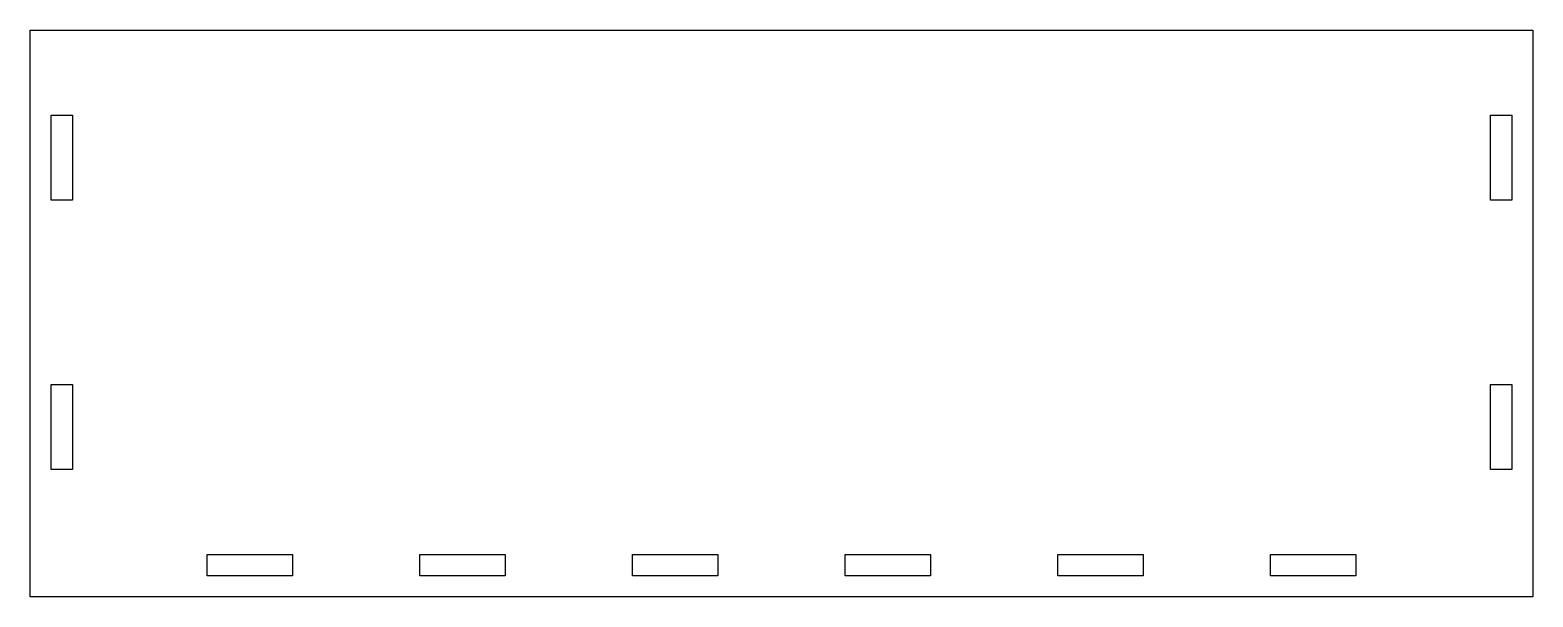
# Model space of a CAD drawing. Extents: x 0 to 56.1, y 4 to 25.1.
import ezdxf

# ---------------------------------------------------------------- set-up
doc = ezdxf.new("R2010")
doc.units = 0

msp = doc.modelspace()

# ---------------------------------------------------------------- linework, layer by layer
at = {"layer": 'Layer 1', "color": 7}
msp.add_lwpolyline([(0, 25.1354), (56.091596, 25.1354), (56.091596, 3.96876), (0, 3.96876), (0, 25.1354)], dxfattribs=at)
at = {"layer": 'Layer 1', "color": 10}
for points in [[(0.793749, 21.960404), (1.587498, 21.960404), (1.587498, 18.785408), (0.793749, 18.785408), (0.793749, 21.960404)], [(54.504098, 21.960404), (55.297847, 21.960404), (55.297847, 18.785408), (54.504098, 18.785408), (54.504098, 21.960404)], [(0.793749, 11.90625), (1.587498, 11.90625), (1.587498, 8.731254), (0.793749, 8.731254), (0.793749, 11.90625)], [(54.504098, 11.90625), (55.297847, 11.90625), (55.297847, 8.731254), (54.504098, 8.731254), (54.504098, 11.90625)], [(6.614575, 5.556258), (9.789571, 5.556258), (9.789571, 4.762509), (6.614575, 4.762509), (6.614575, 5.556258)], [(14.552065, 5.556258), (17.727061, 5.556258), (17.727061, 4.762509), (14.552065, 4.762509), (14.552065, 5.556258)], [(22.489555, 5.556258), (25.664551, 5.556258), (25.664551, 4.762509), (22.489555, 4.762509), (22.489555, 5.556258)], [(30.427045, 5.556258), (33.602041, 5.556258), (33.602041, 4.762509), (30.427045, 4.762509), (30.427045, 5.556258)], [(38.364535, 5.556258), (41.539531, 5.556258), (41.539531, 4.762509), (38.364535, 4.762509), (38.364535, 5.556258)], [(46.302025, 5.556258), (49.477021, 5.556258), (49.477021, 4.762509), (46.302025, 4.762509), (46.302025, 5.556258)]]:
    msp.add_lwpolyline(points, dxfattribs=at)

doc.saveas('drawing.dxf')
